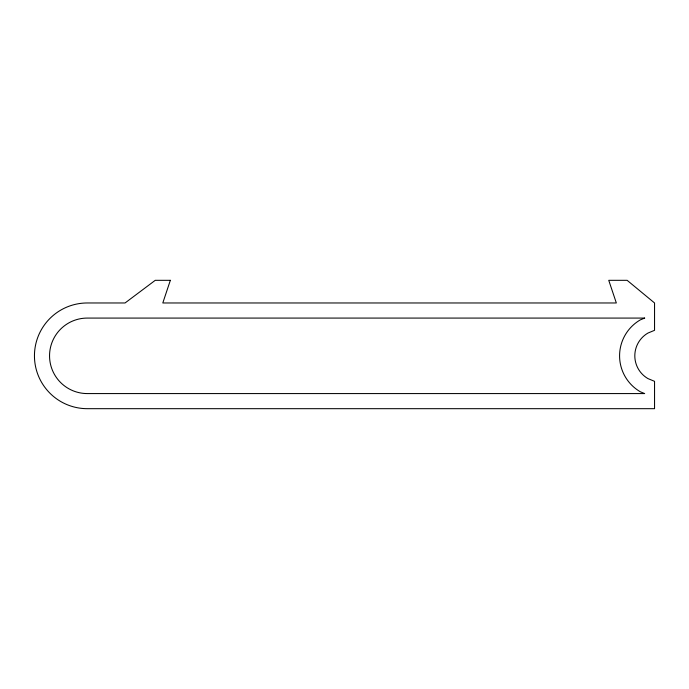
<?xml version="1.0" encoding="UTF-8"?>
<svg xmlns="http://www.w3.org/2000/svg" width="689" height="689" viewBox="0 0 689 689"><rect width="100%" height="100%" fill="white"/><g stroke="black" fill="none" stroke-linecap="round" stroke-linejoin="round"><path stroke-width="1.03" d="M170.355 280.32L162.802 302.971L616.336 302.971L608.749 280.32L627.136 280.32L654.55 302.971L654.55 330.324L647.961 333.054A26.294 26.294 0 0 0 647.961 378.597L654.55 381.327L654.55 408.68L87.305 408.68A52.855 52.855 0 0 1 34.45 355.825A52.855 52.855 0 0 1 87.305 302.971L125.053 302.971L155.249 280.32L170.355 280.32M644.663 318.077L640.348 319.86A41.529 41.529 0 0 0 640.348 391.791L644.663 393.574L87.305 393.574A37.749 37.749 0 0 1 49.548 355.825A37.749 37.749 0 0 1 87.305 318.077L644.663 318.077"/></g></svg>
